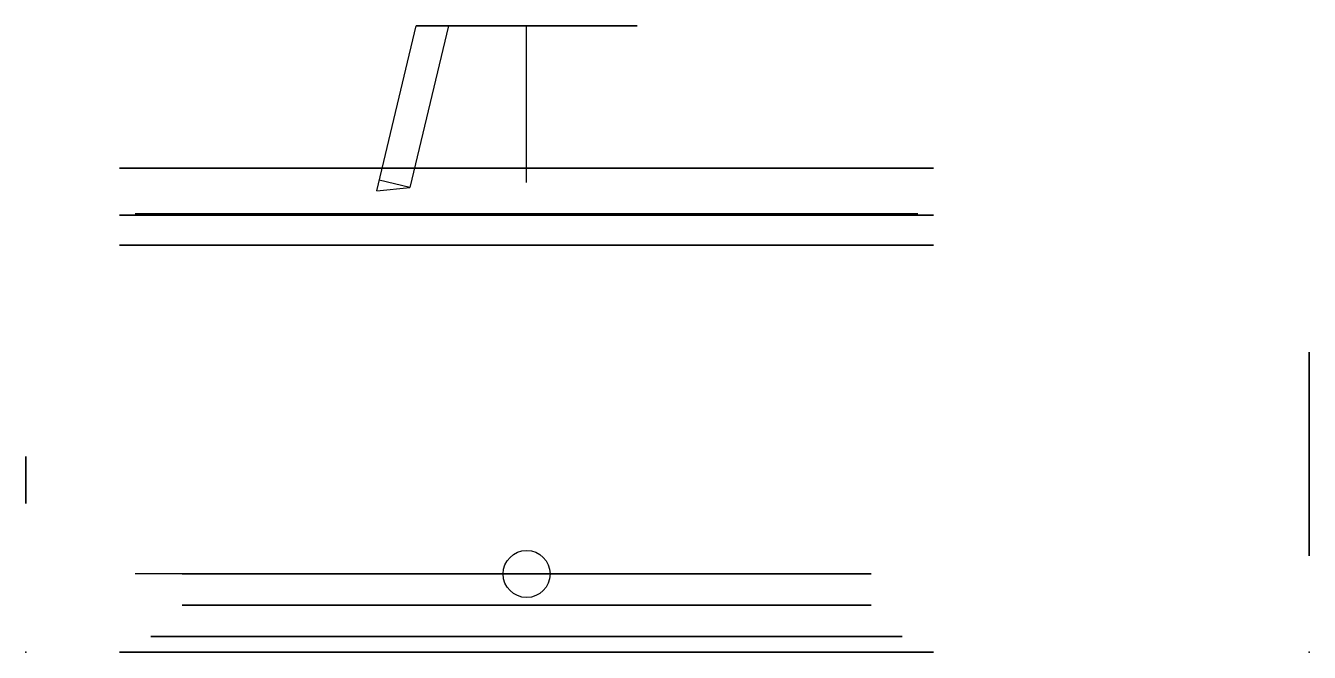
# Model space of a CAD drawing. Header units: centimetres. Extents: x -3.2 to 5, y 0 to 4.
import ezdxf

# ---------------------------------------------------------------- set-up
doc = ezdxf.new("R2010")
doc.units = ezdxf.units.CM
doc.header["$MEASUREMENT"] = 0
for name, color, linetype in [('BrushlesMotoe WaterPump v3_Sketch1', 7, 'Continuous'), ('BrushlesMotoe WaterPump v3_Sketch10', 7, 'Continuous'), ('BrushlesMotoe WaterPump v3_Sketch11', 7, 'Continuous'), ('BrushlesMotoe WaterPump v3_Sketch12', 7, 'Continuous'), ('BrushlesMotoe WaterPump v3_Sketch13', 7, 'Continuous'), ('BrushlesMotoe WaterPump v3_Sketch14', 7, 'Continuous'), ('BrushlesMotoe WaterPump v3_Sketch15', 7, 'Continuous'), ('BrushlesMotoe WaterPump v3_Sketch16', 7, 'Continuous'), ('BrushlesMotoe WaterPump v3_Sketch2', 7, 'Continuous'), ('BrushlesMotoe WaterPump v3_Sketch3', 7, 'Continuous'), ('BrushlesMotoe WaterPump v3_Sketch4', 7, 'Continuous'), ('BrushlesMotoe WaterPump v3_Sketch5', 7, 'Continuous'), ('BrushlesMotoe WaterPump v3_Sketch6', 7, 'Continuous'), ('BrushlesMotoe WaterPump v3_Sketch7', 7, 'Continuous'), ('BrushlesMotoe WaterPump v3_Sketch8', 7, 'Continuous'), ('BrushlesMotoe WaterPump v3_Sketch9', 7, 'Continuous'), ('P1_Sketch1', 7, 'Continuous'), ('P1_Sketch10', 7, 'Continuous'), ('P1_Sketch11', 7, 'Continuous'), ('P1_Sketch12', 7, 'Continuous'), ('P1_Sketch13', 7, 'Continuous'), ('P1_Sketch14', 7, 'Continuous'), ('P1_Sketch15', 7, 'Continuous'), ('P1_Sketch16', 7, 'Continuous'), ('P1_Sketch17', 7, 'Continuous'), ('P1_Sketch18', 7, 'Continuous'), ('P1_Sketch19', 7, 'Continuous'), ('P1_Sketch2', 7, 'Continuous'), ('P1_Sketch20', 7, 'Continuous'), ('P1_Sketch3', 7, 'Continuous'), ('P1_Sketch4', 7, 'Continuous'), ('P1_Sketch5', 7, 'Continuous'), ('P1_Sketch6', 7, 'Continuous'), ('P1_Sketch7', 7, 'Continuous'), ('P1_Sketch8', 7, 'Continuous'), ('P1_Sketch9', 7, 'Continuous')]:
    doc.layers.add(name, color=color, linetype=linetype)

# ---------------------------------------------------------------- blocks, each defined once
blk = doc.blocks.new('P1')
at = {"layer": 'P1_Sketch1', "extrusion": (0, 1, 0)}
blk.add_circle((0, 0), 2.6, dxfattribs=at)
at = {"layer": 'P1_Sketch1'}
blk.add_point((0, 0), dxfattribs=at)
at = {"layer": 'P1_Sketch10'}
for p, q in [((-0.1, 0.5), (-0.1, 0.5, 2)), ((0, 0.5), (0, 0.5, 2.2)), ((0.1, 0.5), (0.1, 0.5, 2))]:
    blk.add_line(p, q, dxfattribs=at)
at = {"layer": 'P1_Sketch10', "extrusion": (0, 1, 0)}
for radius in [2.2, 2.2, 0.65]:
    blk.add_circle((0, 0, 0.5), radius, dxfattribs=at)
at = {"layer": 'P1_Sketch10'}
for points in [[(-0.1, 0.5, 0.6423), (-0.1014, 0.5, 0.6881), (-0.1075, 0.5, 0.7768), (-0.1265, 0.5, 0.9015), (-0.1716, 0.5, 1.0505), (-0.2613, 0.5, 1.2075), (-0.3843, 0.5, 1.3346), (-0.5392, 0.5, 1.4316), (-0.7221, 0.5, 1.4993), (-0.9267, 0.5, 1.5398), (-1.1448, 0.5, 1.5557), (-1.3681, 0.5, 1.5503), (-1.5886, 0.5, 1.5265), (-1.8001, 0.5, 1.4868), (-1.9986, 0.5, 1.4335), (-2.1824, 0.5, 1.3678), (-2.3171, 0.5, 1.3061), (-2.4112, 0.5, 1.255), (-2.4709, 0.5, 1.2187), (-2.5, 0.5, 1.2)], [(0.1, 0.5, 0.6423), (0.1034, 0.5, 0.6788), (0.1075, 0.5, 0.7504), (0.1058, 0.5, 0.8536), (0.0877, 0.5, 0.9829), (0.0385, 0.5, 1.1305), (-0.0372, 0.5, 1.2634), (-0.1386, 0.5, 1.3813), (-0.264, 0.5, 1.4835), (-0.4105, 0.5, 1.5694), (-0.573, 0.5, 1.6385), (-0.7451, 0.5, 1.69), (-0.9198, 0.5, 1.7239), (-1.0897, 0.5, 1.7401), (-1.2483, 0.5, 1.7393), (-1.3899, 0.5, 1.7227), (-1.5108, 0.5, 1.6925), (-1.6098, 0.5, 1.6518), (-1.6872, 0.5, 1.6041), (-1.7442, 0.5, 1.553), (-1.7822, 0.5, 1.5011), (-1.7981, 0.5, 1.4601), (-1.8021, 0.5, 1.4299), (-1.8013, 0.5, 1.4099), (-1.8, 0.5, 1.4)]]:
    blk.add_open_spline(points, degree=5, dxfattribs=at)
blk.add_point((0, 0.5), dxfattribs=at)
at = {"layer": 'P1_Sketch11', "extrusion": (0, -1, 0)}
for radius in [2.2, 0.4]:
    blk.add_circle((0, 0, -0.3), radius, dxfattribs=at)
at = {"layer": 'P1_Sketch11'}
blk.add_point((0, 0.3), dxfattribs=at)
at = {"layer": 'P1_Sketch12', "extrusion": (0, 1, 0)}
for radius in [0.2766, 0.265]:
    blk.add_circle((0, 0), radius, dxfattribs=at)
at = {"layer": 'P1_Sketch12'}
blk.add_point((0, 0), dxfattribs=at)
at = {"layer": 'P1_Sketch13', "extrusion": (0, 1, 0)}
blk.add_circle((0, 0, 2.8), 2.5, dxfattribs=at)
at = {"layer": 'P1_Sketch13'}
blk.add_point((0, 2.8), dxfattribs=at)
at = {"layer": 'P1_Sketch14', "extrusion": (0, 1, 0)}
for radius in [2.6, 2.6, 2.4, 2.4]:
    blk.add_circle((0, 0, 2.6), radius, dxfattribs=at)
at = {"layer": 'P1_Sketch14'}
blk.add_point((0, 2.6), dxfattribs=at)
at = {"layer": 'P1_Sketch15', "extrusion": (0, 1, 0)}
for radius in [2.6, 2.6, 2.505, 2.4]:
    blk.add_circle((0, 0, 2.79), radius, dxfattribs=at)
at = {"layer": 'P1_Sketch15'}
blk.add_point((0, 2.79), dxfattribs=at)
at = {"layer": 'P1_Sketch16', "extrusion": (0, 1, 0)}
for radius in [2.6, 2.505]:
    blk.add_circle((0, 0, 3.09), radius, dxfattribs=at)
at = {"layer": 'P1_Sketch16'}
blk.add_point((0, 3.09), dxfattribs=at)
at = {"layer": 'P1_Sketch17', "extrusion": (0, 1, 0)}
for radius in [2.505, 2.35]:
    blk.add_circle((0, 0, 3.09), radius, dxfattribs=at)
at = {"layer": 'P1_Sketch17'}
blk.add_point((0, 3.09), dxfattribs=at)
at = {"layer": 'P1_Sketch18', "extrusion": (0, 1, 0)}
for radius in [0.9, 0.75]:
    blk.add_circle((0, 0, 3.09), radius, dxfattribs=at)
at = {"layer": 'P1_Sketch18'}
blk.add_point((0, 3.09), dxfattribs=at)
at = {"layer": 'P1_Sketch19'}
for p, q in [((-0.9572, 2.9464), (-0.7056, 4)), ((-0.5, 4), (-0.7465, 2.9674)), ((-0.7056, 4), (-0.5, 4)), ((0, 4), (-0.5, 4)), ((0, 3), (0, 4)), ((-0.9572, 2.9464), (-0.7465, 2.9674)), ((-0.7465, 2.9674), (-0.9411, 3.0139))]:
    blk.add_line(p, q, dxfattribs=at)
blk.add_point((0, 0), dxfattribs=at)
at = {"layer": 'P1_Sketch2'}
for q in [(0.95, 0), (0, 0, 0.8)]:
    blk.add_line((0, 0), q, dxfattribs=at)
at = {"layer": 'P1_Sketch2', "extrusion": (0, -1, 0)}
for centre, radius in [((0, 0), 2.6), ((-0.95, 0), 0.15), ((0, -0.8), 0.15), ((0, 0.8), 0.15), ((0.95, 0), 0.15)]:
    blk.add_circle(centre, radius, dxfattribs=at)
at = {"layer": 'P1_Sketch2'}
blk.add_point((0, 0), dxfattribs=at)
at = {"layer": 'P1_Sketch20', "extrusion": (0, 1, 0)}
for radius in [0.7056, 0.7056, 0.5, 0.5]:
    blk.add_circle((0, 0, 4), radius, dxfattribs=at)
at = {"layer": 'P1_Sketch20'}
blk.add_point((0, 4), dxfattribs=at)
at = {"layer": 'P1_Sketch3', "extrusion": (0, 1, 0)}
for radius in [2.6, 2.4]:
    blk.add_circle((0, 0), radius, dxfattribs=at)
at = {"layer": 'P1_Sketch3'}
blk.add_point((0, 0), dxfattribs=at)
at = {"layer": 'P1_Sketch4', "extrusion": (1, 0, 0)}
for radius in [0.65, 0.51]:
    blk.add_circle((1.2661, 1.746, 5), radius, dxfattribs=at)
at = {"layer": 'P1_Sketch4'}
blk.add_point((5, 0), dxfattribs=at)
at = {"layer": 'P1_Sketch5', "extrusion": (0, 1, 0)}
for radius in [2.6, 2.4, 2.4]:
    blk.add_circle((0, 0, 2.6), radius, dxfattribs=at)
at = {"layer": 'P1_Sketch5'}
blk.add_point((0, 2.6), dxfattribs=at)
at = {"layer": 'P1_Sketch6', "extrusion": (1, 0, 0)}
for radius in [0.65, 0.51, 0.51]:
    blk.add_circle((1.2661, 1.746, 5), radius, dxfattribs=at)
at = {"layer": 'P1_Sketch6'}
blk.add_point((5, 0), dxfattribs=at)
at = {"layer": 'P1_Sketch7', "extrusion": (0, -1, 0)}
for centre, radius in [((0, 0), 2.6), ((-0.95, 0), 0.25), ((0, -0.8), 0.25), ((0, 0.8), 0.25), ((0, 0), 0.175), ((0.95, 0), 0.25)]:
    blk.add_circle(centre, radius, dxfattribs=at)
at = {"layer": 'P1_Sketch7'}
blk.add_point((0, 0), dxfattribs=at)
at = {"layer": 'P1_Sketch8', "extrusion": (0, 1, 0)}
for centre, radius in [((0, 0, 0.1), 2.4), ((0.95, 0, 0.1), 0.15), ((0, 0, 0.1), 0.175), ((0, 0.8, 0.1), 0.15), ((0, -0.8, 0.1), 0.15), ((-0.95, 0, 0.1), 0.15)]:
    blk.add_circle(centre, radius, dxfattribs=at)
at = {"layer": 'P1_Sketch8'}
blk.add_point((0, 0.1), dxfattribs=at)
at = {"layer": 'P1_Sketch9', "extrusion": (0, 1, 0)}
blk.add_circle((0, 0, 0.3), 2.2, dxfattribs=at)
at = {"layer": 'P1_Sketch9'}
blk.add_point((0, 0.3), dxfattribs=at)

msp = doc.modelspace()

# ---------------------------------------------------------------- linework, layer by layer
at = {"layer": 'BrushlesMotoe WaterPump v3_Sketch1', "extrusion": (0, -1, 0)}
for centre, radius in [((0, 0), 2.55), ((-0.95, 0), 0.25), ((-0.95, 0), 0.25), ((0, 0.8), 0.25), ((0, -0.8), 0.25), ((0, -0.8), 0.25), ((0, 0.8), 0.25), ((0, 0), 0.175), ((0.95, 0), 0.25), ((0.95, 0), 0.25)]:
    msp.add_circle(centre, radius, dxfattribs=at)
at = {"layer": 'BrushlesMotoe WaterPump v3_Sketch1'}
msp.add_point((0, 0), dxfattribs=at)
at = {"layer": 'BrushlesMotoe WaterPump v3_Sketch10', "extrusion": (0, -1, 0)}
for centre, radius in [((0, 0), 2.55), ((-0.95, 0), 0.15), ((0, 0), 0.25), ((0, 0), 0.175), ((0, 0.8), 0.15), ((0.007, -0.7997), 0.15), ((0.95, 0), 0.15)]:
    msp.add_circle(centre, radius, dxfattribs=at)
at = {"layer": 'BrushlesMotoe WaterPump v3_Sketch10'}
msp.add_point((0, 0), dxfattribs=at)
at = {"layer": 'BrushlesMotoe WaterPump v3_Sketch11'}
for q in [(0, 0, 2.1916), (2, 0)]:
    msp.add_line((0, 0), q, dxfattribs=at)
at = {"layer": 'BrushlesMotoe WaterPump v3_Sketch11', "extrusion": (0, -1, 0)}
for centre, radius in [((0, 0), 2.55), ((-2, 0), 0.15), ((0, 0), 0.5), ((0, 0), 0.25), ((2, 0), 0.15)]:
    msp.add_circle(centre, radius, dxfattribs=at)
at = {"layer": 'BrushlesMotoe WaterPump v3_Sketch11'}
msp.add_point((0, 0), dxfattribs=at)
at = {"layer": 'BrushlesMotoe WaterPump v3_Sketch12', "extrusion": (0, -1, 0)}
for centre, radius in [((0, 0), 2.55), ((-2, 0), 0.15), ((-0.95, 0), 0.15), ((0, 0), 0.5), ((0, 0.8), 0.15), ((0.007, -0.7997), 0.15), ((0.007, -0.7997), 0.15), ((0.007, -0.7997), 0.15), ((0.95, 0), 0.15), ((2, 0), 0.15)]:
    msp.add_circle(centre, radius, dxfattribs=at)
at = {"layer": 'BrushlesMotoe WaterPump v3_Sketch12'}
msp.add_point((0, 0), dxfattribs=at)
at = {"layer": 'BrushlesMotoe WaterPump v3_Sketch13', "extrusion": (0, -1, 0)}
for centre, radius in [((0, 0), 2.55), ((-2, 0), 0.15), ((-0.95, 0), 0.15), ((0, 0), 0.5), ((0.007, -0.7997), 0.2297), ((0, 0.8), 0.15), ((0.007, -0.7997), 0.15), ((0.95, 0), 0.15), ((2, 0), 0.15)]:
    msp.add_circle(centre, radius, dxfattribs=at)
at = {"layer": 'BrushlesMotoe WaterPump v3_Sketch13'}
msp.add_point((0, 0), dxfattribs=at)
at = {"layer": 'BrushlesMotoe WaterPump v3_Sketch14', "extrusion": (0, -1, 0)}
for centre, radius in [((0, 0), 2.55), ((-2, 0), 0.15), ((-0.95, 0), 0.25), ((-0.95, 0), 0.15), ((0, 0), 0.5), ((0, -0.8), 0.25), ((0, 0.8), 0.25), ((0, 0.8), 0.15), ((0.95, 0), 0.25), ((0.95, 0), 0.15), ((2, 0), 0.15)]:
    msp.add_circle(centre, radius, dxfattribs=at)
at = {"layer": 'BrushlesMotoe WaterPump v3_Sketch14'}
msp.add_point((0, 0), dxfattribs=at)
at = {"layer": 'BrushlesMotoe WaterPump v3_Sketch15', "extrusion": (0, 1, 0)}
for radius in [1.5, 0.5]:
    msp.add_circle((0, 0), radius, dxfattribs=at)
at = {"layer": 'BrushlesMotoe WaterPump v3_Sketch15'}
msp.add_point((0, 0), dxfattribs=at)
at = {"layer": 'BrushlesMotoe WaterPump v3_Sketch16', "extrusion": (0, -1, 0)}
for centre, radius in [((0, 0), 2.55), ((-2, 0), 0.25), ((-2, 0), 0.15), ((-2, 0), 0.15), ((0, 0), 1.5), ((2, 0), 0.25), ((2, 0), 0.15), ((2, 0), 0.15)]:
    msp.add_circle(centre, radius, dxfattribs=at)
at = {"layer": 'BrushlesMotoe WaterPump v3_Sketch16'}
msp.add_point((0, 0), dxfattribs=at)
at = {"layer": 'BrushlesMotoe WaterPump v3_Sketch2', "extrusion": (0, -1, 0)}
for centre, radius in [((-0.9549, 0.0055), 0.25), ((0, -0.8), 0.25), ((0, 0.8), 0.25), ((0, -0.8), 0.15), ((0, 0.8), 0.15), ((0.95, 0), 0.25)]:
    msp.add_circle(centre, radius, dxfattribs=at)
at = {"layer": 'BrushlesMotoe WaterPump v3_Sketch2'}
msp.add_point((0, 0), dxfattribs=at)
at = {"layer": 'BrushlesMotoe WaterPump v3_Sketch3', "extrusion": (0, -1, 0)}
for centre in [(-0.95, 0), (0, 0.8), (0.007, -0.7997), (0.95, 0)]:
    msp.add_circle(centre, 0.15, dxfattribs=at)
at = {"layer": 'BrushlesMotoe WaterPump v3_Sketch3'}
msp.add_point((0.95, 0), dxfattribs=at)
at = {"layer": 'BrushlesMotoe WaterPump v3_Sketch4', "extrusion": (0, -1, -2.77556e-17)}
for radius in [2.2, 0.4, 0.4]:
    msp.add_circle((0, 0, -0.3), radius, dxfattribs=at)
at = {"layer": 'BrushlesMotoe WaterPump v3_Sketch4'}
msp.add_point((-0.0068, 0.3, 0.0064), dxfattribs=at)
at = {"layer": 'BrushlesMotoe WaterPump v3_Sketch5', "extrusion": (0, -1, 0)}
for radius in [2.2, 0.25]:
    msp.add_circle((0, 0, -0.3), radius, dxfattribs=at)
at = {"layer": 'BrushlesMotoe WaterPump v3_Sketch5'}
msp.add_point((0, 0.3), dxfattribs=at)
at = {"layer": 'BrushlesMotoe WaterPump v3_Sketch6'}
msp.add_point((0, 0, 1.9), dxfattribs=at)
at = {"layer": 'BrushlesMotoe WaterPump v3_Sketch7'}
msp.add_circle((0, 0.5, 0.1), 0.15, dxfattribs=at)
msp.add_point((0, 0, 0.1), dxfattribs=at)
at = {"layer": 'BrushlesMotoe WaterPump v3_Sketch8', "extrusion": (1, 0, 0)}
msp.add_circle((1.1, 0.2, -3.2), 0.15, dxfattribs=at)
at = {"layer": 'BrushlesMotoe WaterPump v3_Sketch8'}
msp.add_point((-3.2, 0), dxfattribs=at)
at = {"layer": 'BrushlesMotoe WaterPump v3_Sketch9', "extrusion": (0, -1, 0)}
for centre, radius in [((0, 0), 2.55), ((-0.95, 0), 0.15), ((-0.95, 0), 0.15), ((0, 0), 0.175), ((0, 0), 0.175), ((0, 0.8), 0.15), ((0, 0.8), 0.15), ((0.007, -0.7997), 0.15), ((0.007, -0.7997), 0.15), ((0.95, 0), 0.15), ((0.95, 0), 0.15)]:
    msp.add_circle(centre, radius, dxfattribs=at)
at = {"layer": 'BrushlesMotoe WaterPump v3_Sketch9'}
msp.add_point((0, 0), dxfattribs=at)

# ---------------------------------------------------------------- block references
msp.add_blockref('P1', (0, 0))

doc.saveas('drawing.dxf')
